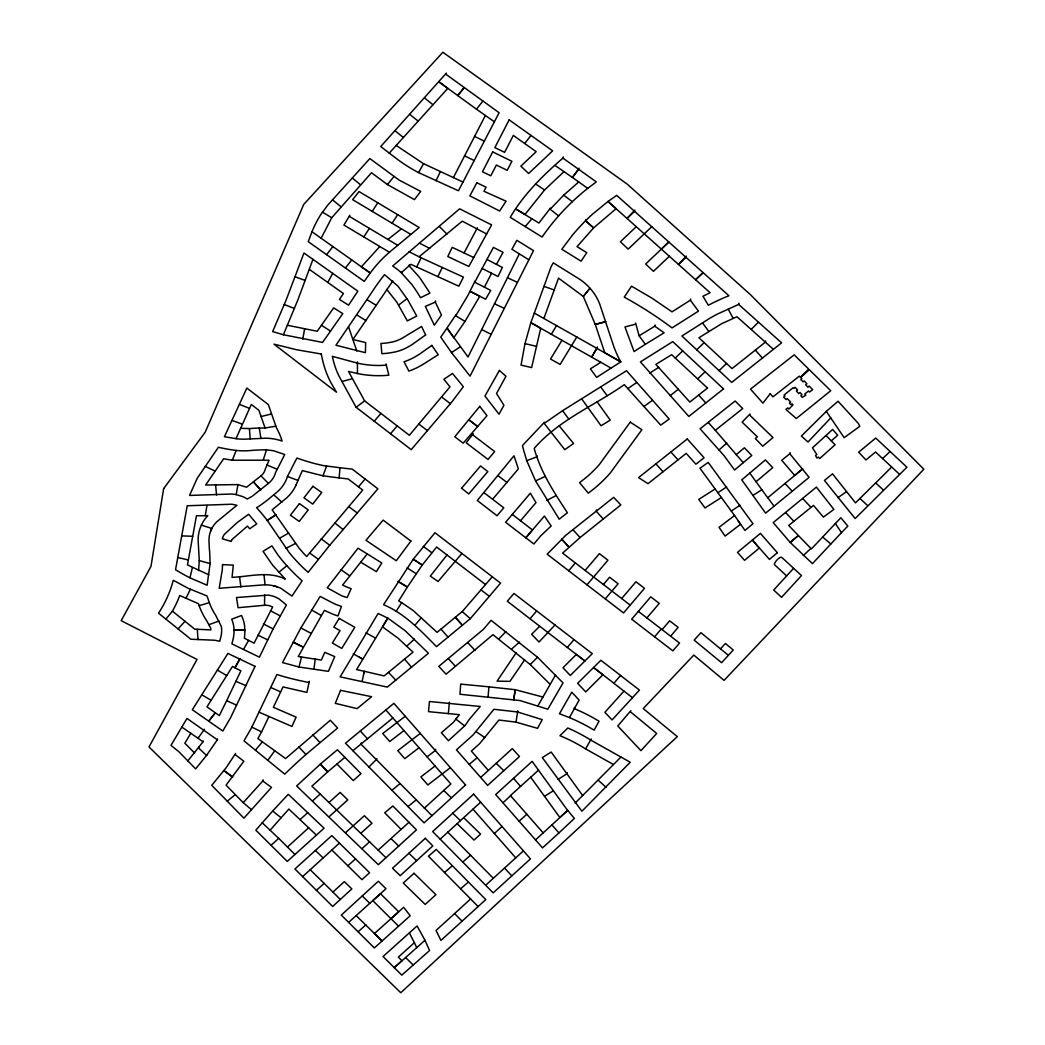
<?xml version="1.0" encoding="UTF-8"?>
<svg xmlns="http://www.w3.org/2000/svg" width="1045" height="1045" viewBox="0 0 1045 1045"><rect width="100%" height="100%" fill="white"/><g stroke="black" fill="none" stroke-linecap="round" stroke-linejoin="round"><path stroke-width="1.5" d="M210.11 563.595L209.692 552.57A184.22 172.216 15.1 0 1 209.3 547.502L209.039 541.924A28.672 26.804 15.1 0 1 216.981 521.638L236.901 505.284L232.46 504.343A19.084 17.83 15.1 0 0 228.528 504.343L187.238 505.754L175.521 569.773L181.53 573.287A141.362 132.14 15.1 0 0 189.981 577.82L207.119 585.239L210.11 563.595L199.281 560.577L198.25 542.394A39.553 36.967 15.1 0 1 201.385 525.099A39.54 36.967 15.1 0 1 207.811 515.668L196.46 515.786L187.46 564.914L208.869 574.815M264.516 605.251L267.69 605.342A14.003 13.102 15.1 0 1 269.545 605.747L272.68 606.975L254.053 643.184L244.334 638.195A58.781 54.954 15.1 0 0 244.687 635.086A77.866 72.784 15.1 0 0 244.87 631.768L244.608 625.994A36.875 34.472 15.1 0 0 243.171 619.646L241.552 615.479L231.69 619.202A31.572 29.508 15.1 0 1 234.041 630.004L233.949 633.244A47.913 44.791 15.1 0 1 233.296 638.325L231.899 643.877L259.408 657.161L273.124 628.894L286.421 604.977L278.884 598.759L274.835 596.799A22.859 21.37 15.1 0 0 273.111 596.199A20.861 19.502 15.1 0 0 271.831 595.833L269.505 595.337A25.341 23.682 15.1 0 0 268.056 595.127L236.51 597.557L238.09 607.707L264.555 605.264L264.646 594.945M448.37 713.591L428.515 711.645L429.43 701.508L480.217 706.472L469.466 719.182A20.338 19.019 15.1 0 0 467.794 721.612A53.818 50.317 15.1 0 1 464.633 725.922L448.423 740.709L441.395 732.702L453.295 722.435L459.395 714.675L448.37 713.591L449.389 702.227M488.08 696.95L488.903 686.839L460.701 684.096L459.957 694.259L519.874 700.542L547.828 709.202L563.033 682.907L537.522 657.253L491.098 620.299L483.365 629.39L438.782 666.383L446.058 674.182L492.966 634.694L530.22 664.568L550.179 684.37M296.048 485.024A43.446 40.611 15.1 0 1 288.655 495.944A52.041 48.645 15.1 0 1 286.905 497.694L272.157 509.816L299.118 548.181A170.544 159.428 15.1 0 0 306.642 556.554L362.693 490.092L348.142 478.91L339.076 477.905L340.056 467.768L323.623 465.639A175.508 164.065 15.1 0 1 304.03 460.453L296.898 458.063L287.427 476.481A37.176 34.746 15.1 0 1 277.199 491.973L267.259 500.202A186.637 174.476 15.1 0 1 258.18 506.786L256.574 507.648A204.729 191.379 15.1 0 1 267.246 520.384L289.491 552.975A181.412 169.59 15.1 0 0 304.5 569.055L308.118 572.346L329.724 545.255L377.885 488.825L352.269 469.127L340.056 467.768M313.918 669.218L315.224 659.121L298.256 656.521L324.407 610.384L332.219 613.898A87.662 81.954 15.1 0 0 337.979 615.988L341.441 606.427A77.826 72.745 15.1 0 1 334.243 603.723L320.162 596.421L300.869 627.954L282.503 662.582L299.027 667.023L328.417 671.347L334.74 656.587L324.734 652.354L321.39 660.035L315.224 659.121M480.674 777.441L512.285 748.612L519.456 756.502L487.649 785.383L456.456 749.853L473.085 734.935L493.919 709.281L517.484 711.958L542.224 719.639L537.561 728.339L515.982 722.134L517.811 710.77M205.277 515.681L206.975 505.453M198.55 570.648L199.281 560.577M252.577 495.957L268.421 483.404A23.382 21.854 15.1 0 0 275.58 472.549L284.736 454.536L273.581 450.735L266.475 449.872A153.458 143.452 15.1 0 0 254.144 450.238L248.841 450.669A70.002 65.443 15.1 0 1 236.157 450.434L228.973 449.402A165.972 155.156 15.1 0 1 218.379 447.273L197.178 478.362L189.537 495.448L231.049 494.05A29.952 28.006 15.1 0 1 236.196 494.612L237.933 484.593L246.607 487.218L260.95 475.828A13.089 12.226 15.1 0 0 265.312 468.996L269.074 460.244L232.303 460.218L223.617 458.768L205.643 485.037L237.933 484.593M302.802 339.089L304.578 329.07M363.738 673.738L364.235 671.282L356.567 669.584L387.826 618.104L405.042 630.631L428.45 653.229L387.316 687.101L340.147 676.86L378.12 613.493L387.826 618.104L382.509 626.83L398.119 638.247L413.01 652.158L384.155 675.919L364.235 671.282L362.197 681.249M309.294 681.314L306.903 692.417L283.012 686.918L273.372 707.295L296.14 717.157L291.895 726.419L258.977 712.154M597.453 346.966L591.64 357.116L530.873 322.644L524.995 343.622L521.037 365.084L531.618 367.579L540.709 328.274L530.873 322.644L551.133 266.632L553.249 262.844L580.184 279.59A53.595 50.095 15.1 0 1 599.726 304.069L613.128 344.536A101.744 95.108 15.1 0 0 620.821 361.857L596.63 377.389L590.412 368.833L600.797 362.288M189.981 577.82L192.384 567.618M299.027 667.023L301.483 657.109M198.263 737.47L198.041 738.266L203.004 741.793L187.852 760.904M198.824 747.175L198.602 747.972L206.518 755.444L195.624 768.846L178.799 751.668L170.988 745.385L186.99 718.451L217.347 739.782L206.518 755.444L206.727 754.647M204.441 729.279L198.041 738.266L181.843 727.111M203.004 741.793L203.213 740.996M410.789 234.407L352.648 199.66L359.049 191.575L419.189 227.523L389.406 252.237L343.923 225.054L349.814 215.283M217.347 739.782L217.556 738.985M263.092 779.792L262.765 780.994L271.491 787.368L243.903 818.17L211.743 785.317L226.242 767.605L235.569 753.458M357.377 361.87L357.494 373.548M446.006 74.339L499.118 112.729L458.455 190.765L418.575 172.608A146.796 137.222 15.1 0 1 396.421 158.54L380.707 146.561L446.333 73.137M409.457 264.633L409.131 265.835L419.515 277.33L429.965 293.096L420.482 297.72A146.927 137.352 15.1 0 0 412.004 284.697L401.267 272.667A71.687 67.011 15.1 0 0 392.685 265.992L459.617 208.817L491.594 224.897L468.826 266.462L447.796 256.534L452.198 247.338L473.725 257.54M385.709 365.162L384.429 365.267A89.295 83.482 15.1 0 1 357.965 363.268L332.31 356.319A105.584 98.7 15.1 0 0 333.943 362.811A80.125 74.9 15.1 0 0 339.194 376.435L356.084 407.276L411.221 449.663L452.093 401.633L463.34 386.689L452.511 373.47L443.838 379.296L450.003 386.846L409.366 435.269L364.64 400.888L348.507 371.445L359.101 373.875A100.202 93.671 15.1 0 0 388.844 375.194L386.036 363.96M435.321 302.096L425.341 306.407L434.328 325.191L441.473 315.015L435.321 302.096L435.647 300.895M477.382 227.758L464.071 252.968M456.09 314.571L440.781 337.156L451.492 352.557L470.054 376.122L533.512 250.63L516.844 240.311L511.919 249.298L528.574 259.604M475.07 281.053L467.833 295.552L455.764 315.773L464.999 321.416L479.773 296.257L470.119 291.32L485.598 299.21L490.745 290.405L474.743 282.241L493.41 247.404L503.063 252.341L496.453 264.372M361.283 742.969L360.956 744.158L431.977 815.662M376.971 758.866L368.95 767.004M472.902 434.981L494.664 451.571L488.028 459.434L466.201 442.793L473.228 433.779M562.915 158.122L596.316 181.882L587.721 188.361A244.648 228.711 15.1 0 0 542.107 237.058L510.247 217.334C523.767 194.305 542.877 175.469 562.915 158.122L563.242 156.92M550.467 208.086L538.906 223.042L515.721 208.935L525.021 214.46L544.563 189.968L563.986 171.641M554.973 165.41L572.412 177.454L579.061 168.18M435.66 749.343L435.334 750.545L427.052 756.841M585.592 220.756L593.612 227.875L577.036 246.646L586.781 252.681L581.059 261.159L561.805 249.246L572.229 235.425A221.357 206.923 15.1 0 1 592.528 214.173L607.994 201.489L616.106 208.673L593.573 227.928L585.592 220.756L585.905 219.568M456.443 718.137L456.129 719.326L464.633 725.922M544.51 422.206L522.487 445.51L523.388 449.324L526.732 460.675L535.576 480.922L559.219 519.195L567.383 512.729C554.137 492.587 540.631 471.935 534.191 448.449C558.579 420.025 594.213 405.852 624.283 384.664L660.727 425.132L669.231 419.071L626.517 370.74L562.576 410.698L544.184 423.408L564.796 449.677L573.561 443.485L559.193 425.851M537.025 455.711L536.699 456.913L526.732 460.675M634.589 211.364L627.039 218.444L710.104 292.718L702.958 296.257L708.379 305.271A197.805 184.913 15.1 0 1 728.94 295.735L616.694 195.363L607.994 201.489L627.039 218.444L634.851 210.11M639.122 335.785L654.771 326.197L664.124 332.78L645.327 344.341L639.096 335.759L635.621 323.049M596.525 509.986L596.199 511.188L603.331 519.104M654.771 326.197L655.097 324.995M678.479 264.45L686.278 256.103M574.554 707.4L574.241 708.601A178.839 167.174 15.1 0 1 599.033 721.194L594.122 730.128A178.839 167.174 15.1 0 0 569.42 717.588L559.454 713.735L571.772 692.208L579.139 700.045L569.42 717.588M690.693 299.001L690.366 300.202L698.439 311.149L672.039 327.908A376.958 352.387 15.1 0 0 624.244 297.146L631.546 286.186L651.845 298.086L672.026 311.841L690.405 300.176M567.252 772.608L566.926 773.809L558.056 779.374M590.921 740.16A167.958 157.011 15.1 0 0 567.827 727.986L559.963 735.706A157.09 146.849 15.1 0 1 585.605 748.899L591.235 738.959M738.645 304.408L781.608 342.838L731.722 382.405L681.889 336.007L708.823 318.895A131.161 122.605 15.1 0 1 717.641 313.957L738.645 304.408L738.972 303.22M630.54 711.893L656.704 733.459L640.951 750.65L617.765 726.001L630.853 710.705M765.698 340.944L765.371 342.146L732.036 368.585L698.922 337.77L721.625 323.715L736.947 316.726L773.418 349.343M749.774 415.152L773 437.555L762.719 446.241L755.352 438.521L757.364 436.836L742.107 422.115L750.101 413.951M774.11 506.289L767.814 497.694L802.756 468.787L794.722 475.436L781.712 460.283L789.811 453.765L790.124 452.563M339.076 477.905L323.01 475.828L302.345 470.59L296.009 485.011M263.222 460.1L266.475 449.872M272.64 331.592L283.404 334.753L297.825 300.019L312.951 259.369M543.883 318.425L558.526 278.127L583.293 296.401L589.968 288.211L583.332 296.519L595.258 324.407L604.768 352.714L620.821 361.857L534.269 313.069M323.01 475.828L326.602 466.044M210.541 531.33L211.821 528.457L201.385 525.099M311.985 231.755L308.249 241.669L364.261 281.379L370.217 273.032L311.985 231.755A121.403 113.487 15.1 0 1 321.011 214.212L322.474 212.148L331.748 217.726L371.497 172.752L387.434 184.56L414.447 199.621L420.691 191.392L399.085 180.067L369.852 158.579L327.869 205.003L322.565 212.2M232.303 460.218L236.157 450.434M272.732 331.409L286.003 300.372L303.977 253.008L357.834 291.176L348.586 305.179L339.442 299.419L343.426 293.527L309.411 269.414M236 438.704L251.309 404.454L258.886 410.28L265.064 427.98L275.867 426.203L268.343 404.585L246.868 388.074L224.414 436.719L237.92 438.952A104.278 97.485 15.1 0 0 244.765 439.174L265.704 438.195A48.893 45.706 15.1 0 1 282.072 441.042A74.417 69.571 15.1 0 0 279.368 433.636L275.749 426.229M436.039 180.733L440.402 171.537L463.235 182.157M251.858 727.124L261.603 731.892L268.944 716.465M226.66 700.699L240.886 670.825L232.473 666.488L206.962 706.851L219.293 715.629L226.66 700.699L236.575 705.127M416.694 266.971L421.135 257.801L463.444 277.108L458.82 286.199L410.881 264.32L401.267 272.667L401.868 272.157M437.855 276.625L442.296 267.455M185.879 598.458L190.36 589.302M519.326 253.883L468.029 357.011L447.26 328.339L453.739 337.796L464.999 321.416M453.399 177.585L485.376 115.459M484.41 287.179L491.581 273.241M321.142 238.247L331.748 217.726M327.764 282.437L332.728 273.385M418.575 172.608L423.565 163.712L396.186 145.451M261.603 731.892L257.867 738.567L285.598 758.552L330.311 720.24L337.6 728.025L305.924 754.503A671.008 627.274 15.1 0 0 284.723 774.136L243.981 740.853L251.558 727.751L276.886 674.547L283.691 676.559A299.693 280.151 15.1 0 0 308.967 682.516M537.77 706.093L555.548 674.952M243.563 649.259L248.645 640.402M190.778 733.263L184.847 743.256L194.683 753.092M551.251 334.322L556.619 325.517M561.936 340.356L550.532 359.036L560.133 364.457L576.879 336.843M597.126 348.155L591.653 357.116L611.09 368.127M396.199 611.234L401.685 602.651L413.258 610.607L437.084 632.343L462.23 611.573L492.26 576.762L500.555 583.149L470.289 618.692L436.497 646.62C420.782 630.658 404.598 613.546 383.58 604.689L413.245 559.219L434.981 532.741L492.26 576.762M372.216 211.351L377.781 202.782M363.817 236.941L369.381 228.372M392.11 223.238L397.675 214.669M485.442 584.495L436.64 547.005L422.258 565.045L407.354 587.068L398.694 600.914L401.685 602.651M516.139 652.811L497.067 681.17L509.96 681.34L524.603 659.878M386.82 289.465L396.904 302.292L407.302 320.893L416.707 316.06L407.955 300.137L398.027 286.226L384.547 274.652L382.196 277.591A243.812 227.914 15.1 0 0 371.968 292.091L335.941 345.255L365.384 352.674L365.685 342.577L352.883 339.507L392.829 280.935M267.781 760.303L274.704 750.872M367.108 554.098L342.603 585.069L344.354 585.918A58.912 55.071 15.1 0 0 351.185 588.635L347.149 597.531A58.468 54.654 15.1 0 1 341.48 595.663L327.242 587.786L358.03 548.194L381.817 562.994L376.37 571.641L360.643 562.119M326.576 254.653L332.885 246.568M345.425 268.016L351.734 259.931M524.681 143.505L531.017 135.419M578.734 169.381L572.412 177.454L587.721 188.361M484.109 492.77L503.794 507.818L497.041 515.747L477.304 500.49L514.009 455.777L518.359 468.891L492.613 499.262M447.012 554.973L430.331 576.082L438.051 581.503L461.929 553.445M389.289 153.106L447.796 88.368L439.096 81.98L476.416 109.163L482.855 101.156M488.342 770.413L471.36 751.081L479.694 743.596L498.909 720.044L515.982 722.134M387.434 184.56L393.939 176.592M165.907 619.123L172.425 611.168A135.915 127.059 15.1 0 0 179.779 595.519L198.406 603.697L199.099 605.643A72.627 67.886 15.1 0 0 206.583 620.534L210.607 627.941A8.269 7.733 15.1 0 1 210.855 629.874L194.775 629.181L172.425 611.168M255.424 750.192L262.282 741.976M374.241 421.226L380.903 413.402M390.503 433.74L397.178 425.903M358.461 486.839L365.123 479.002M568.689 570.766L575.364 562.928M530.024 618.771L584.913 661.002L576.357 654.418L562.994 667.729L570.27 675.475L592.28 653.687L513.957 593.455L507.321 601.241L530.024 618.771L536.686 610.946M585.109 570.426L599.399 553.654L607.929 560.211L586.976 584.821M603.396 584.482L609.588 577.219L618.117 583.776L605.251 598.876M567.33 647.456L574.005 639.631M621.67 598.537L635.961 581.765L644.491 588.322L623.538 612.932L547.175 554.216L565.685 535.393L613.676 497.329L620.821 504.944L580.053 537.561L562.602 553.118L630.2 605.107M646.881 617.935L659.264 603.383L650.735 596.826L631.676 619.202L672.862 650.865L679.524 643.041L638.351 611.364M654.588 636.81L661.25 628.972M662.112 629.639L669.623 620.821L678.153 627.379L670.642 636.196M414.76 625.419L421.448 617.595M520.501 520.75L535.967 502.645L530.364 493.201L505.61 522.265L533.89 544.001L541.088 535.445L551.172 525.988L544.406 516.034L525.818 537.796L532.493 529.959L512.285 514.427M554.973 625.001L538.985 642.022L531.657 634.224L539.742 626.242M525.139 226.556L531.97 218.758M251.427 809.614L243.224 802.678L262.765 780.994M272.667 811.024L255.816 830.161L287.257 861.42L324.094 828.189L288.263 794.291L272.667 811.024L281.118 817.778M270.093 830.2L288.851 809.065L316.413 835.138M623.956 691.111L604.885 712.298L612.083 719.94L639.462 690.079L620.521 675.488M379.818 246.502L361.4 266.815L370.243 272.993A137.953 128.966 15.1 0 1 389.406 252.237M793.612 568.297L773.692 590.033L781.569 597.309L801.502 575.573L782.156 557.716C780.497 554.83 772.96 563.895 774.541 564.731L786.637 575.899M720.501 648.827L725.4 643.498L733.263 649.99L721.586 662.726L694.141 640.115L700.934 632.695L728.378 655.319M178.042 628.907L185.03 621.331M835.36 523.493L841.46 532.65L812.448 563.634L790.177 542.407L773.222 522.618L816.393 487.114L833.884 509.385L823.382 517.131L813.493 505.375L788.688 525.478L811.403 548.965L840.833 517.745L847.835 526.079L841.473 532.663M830.762 417.922L807.981 442.009L801.384 436.052L826.321 411.377L838.051 401.254L858.363 423.486L859.813 426.321L844.151 437.672L826.321 411.377M620.952 757.037L575.168 803.043M578.721 181.948L563.699 195.167L550.14 209.287L558.631 215.884M498.687 639.096L505.884 631.676M826.334 435.83L835.112 444.752L819.62 458.637L818.522 457.083L816.876 458.01L815.544 455.542L816.798 454.588L812.487 447.835L832.591 429.456L837.711 435.229L831.258 440.846M582.666 795.572L551.185 752.047L542.316 757.612L581.908 811.207L630.226 762.249L591.156 740.317M891.659 467.076L855.502 502.893L832.512 473.829L824.44 480.452L855.137 518.555L906.916 467.219L875.749 438.051L858.663 452.185L865.952 459.957L875.566 452.015L899.536 474.325M530.22 664.568L537.522 657.253M751.159 329.436L758.474 322.134M696.14 279.237L703.102 272.627L695.604 279.76M675.253 358.043L682.725 350.898M696.688 349.801L704.16 342.642M697.642 378.891L705.114 371.746M719.078 370.635L726.549 363.49M636.261 226.687L620.377 241.787L628.189 249.102L651.753 226.713M661.341 249.115L668.839 241.996L645.653 264.019L653.465 271.334L669.336 256.26M678.466 264.424L685.951 257.305M882.607 458.611L890.092 451.479M803.318 555.574L810.842 548.468M406.832 646.11L414.408 639.07M538.488 770.152L530.742 777.271L558.317 815.413L559.95 817.373L567.683 810.397L535.523 839.906M558.931 832.917L574.384 818.431L566.978 809.548L532.127 761.361L495.696 794.553L542.538 847.887L558.931 832.917L551.878 824.897M332.937 892.09L344.314 881.627L351.851 888.903L332.65 906.459L294.925 868.983L331.801 835.608L369.59 872.693L361.949 879.668L331.853 850.016M502.932 802.795L510.587 795.768M302.632 876.637L339.429 843.093M424.361 808.164L450.852 783.946L385.853 709.96M344.876 757.338L327.673 771.889L320.397 764.091L296.649 785.971L378.329 864.698L416.446 829.861L392.881 805.982L384.717 812.762L401.149 829.403M348.638 922.382L385.971 888.72L378.342 881.235L341.31 915.093L374.345 947.933L410.202 915.733L403.657 907.308L374.476 933.525L382.052 941.009L356.214 915.629M440.167 839.161L480.661 802.155M494.363 833.505L502.044 826.504M312.507 800.979L320.175 794.004L385.971 857.723M287.479 847.051L308.641 827.797M378.212 850.081L408.974 822.284M519.117 821.226L526.811 814.225M470.616 898.961L436.065 930.442L440.938 940.435L485.781 899.588L436.261 849.415L428.463 856.234L478.127 906.564M485.664 885.259L523.427 850.865M530.69 777.206L510.43 795.585L543.178 832.878M300.019 819.633L307.713 812.696M719.012 450.016L726.732 443.067M329.031 802.442L340.147 792.41L347.763 799.908L329.136 816.707M345.673 832.565L364.365 815.727L371.981 823.212L360.982 833.126M362.001 848.631L369.695 841.695M347.854 865.769L355.509 858.872M409.366 932.871L414.382 942.708L398.341 957.115L401.972 960.734L394.265 967.657L424.975 940.265L417.073 925.948L383.045 956.515L401.803 975.142L429.573 950.519L424.975 940.265M271.021 845.274L278.754 838.377L294.99 854.523M316.4 890.314L324.172 883.391L340.317 899.445M358.108 931.787L365.841 924.89M511.606 649.023L519.469 642.126M444.53 872.523L452.341 865.704M462.765 862.047L470.563 855.228M460.61 888.812L468.408 881.98M419.11 256.783L462.243 221.174L486.656 233.975M743.295 462.648L736.268 454.653L744.38 447.782L751.786 455.476L734.57 470.015L724.028 455.62L700.085 428.803L735.131 401.019L742.721 408.556L715.316 430.292L708.196 422.376M756.097 481.706L772.738 467.651L765.384 459.918L741.78 479.851L765.606 513.16L809.13 477.33L789.811 453.765M469.205 764.378L477.16 757.69M391.953 790.307L399.948 783.672M408.02 806.583L416.041 799.974M352.883 750.715L392.894 717.941M227.235 801.149L235.334 794.618M278.767 572.255L286.892 565.763A192.293 179.753 15.1 0 0 302.123 580.837L291.947 596.107L280.922 588.335A36.64 34.263 15.1 0 0 265.051 584.769L219.202 588.283L222.285 569.943A140.775 131.605 15.1 0 0 222.48 564.627L233.309 565.123L232.055 577.336C249.729 576.657 268.526 570.714 285.285 579.126L272.588 565.097L263.053 551.342L271.909 545.869L277.225 553.941A124.303 116.204 15.1 0 0 286.892 565.763M670.145 395.715L678.296 389.249M387.917 239.449L401.45 228.829M403.984 730.573L389.733 741.532L382.718 733.525L405.251 716.269M419.032 747.711L404.781 758.67L397.766 750.663L420.286 733.407M435.073 765.985L420.835 776.931L427.849 784.939L450.382 767.67M398.641 305.049L407.027 298.661M356.084 407.276L364.64 400.888M643.929 406.492L652.38 400.353M837.881 497.733L846.424 491.738M627.849 388.635L636.431 382.666M251.571 496.649L247.273 499.027A25.524 23.852 15.1 0 0 244.661 497.524A25.42 23.761 15.1 0 0 242.44 496.506L236.288 494.638M717.915 492.731L726.602 486.905M731.317 511.018L740.03 505.244M451.492 352.557L460.283 346.875M649.781 373.117L658.611 367.409M645.314 344.314L634.08 351.551L624.975 326.98L635.295 324.25M715.159 488.969L698.752 499.392L704.996 507.935L721.416 497.511M753.105 495.304L761.949 489.7M544.497 796.303L553.38 790.751M279.577 538.279L288.668 533.015M546.875 500.411L556.188 495.5M286.03 548.351L295.461 543.478M535.576 480.922L545.163 476.429M208.974 624.636L219.058 621.03M199.099 605.643L209.34 602.665A61.773 57.736 15.1 0 0 215.701 615.335L221.24 626.334A19.15 17.896 15.1 0 1 221.671 630.801L221.605 631.99A35.478 33.166 15.1 0 1 221.148 635.687L219.737 641.277L214.93 640.258L190.843 639.226L158.526 613.167A125.047 116.896 15.1 0 0 173.274 580.288L188.1 588.27L207.014 595.977L209.34 602.665M342.028 381.529L352.505 378.656M260.78 416.628L271.151 414.055M240.494 428.28L249.415 428.581A176.566 165.058 15.1 0 1 259.291 428.045L265.064 427.98M181.725 535.876L192.698 536.281M488.903 686.839L515.211 689.7L542.93 697.041M177.755 557.534L188.361 559.963M524.995 343.622L536.542 346.365M287.362 325.269L317.236 331.252L333.668 307.87L342.786 313.618L322.565 342.433L283.404 334.753M273.79 585.853L277.408 586.924M543.962 286.369L554.216 289.974M295.03 276.768L305.245 280.465M232.042 420.43L242.283 424.139M287.427 476.481L297.629 480.295M284.318 304.539L294.455 308.484M239.409 404.389L249.52 408.373M266.88 464.947L276.925 469.166M235.883 681.34L245.862 685.638M270.733 687.466L280.635 691.908M423.565 163.712L440.402 171.537M507.426 277.696L517.249 282.294M494.468 303.768L504.304 308.366M257.88 635.151L267.664 639.827M474.508 136.412L484.266 141.127M464.489 155.836L474.247 160.551M205.186 466.292L215.022 471.073M408.948 251.688L421.135 257.801M481.667 329.541L491.346 334.439M481.915 268.343L498.034 276.52L502.384 267.429L486.865 259.421M263.471 623.956L273.124 628.894M419.437 243.132L429.73 248.423M270.524 610.763L280.151 615.845M300.869 627.954L310.848 633.205M366.063 632.878L375.534 638.129M353.902 654.17L353.236 653.804L362.706 659.082L359.454 657.266M585.605 748.899L613.363 764.483M311.462 609.94L321.285 615.466M217.386 670.119L226.739 675.566M201.776 694.807L211.129 700.255M349.487 216.472L397.609 245.235M367.03 299.693L376.265 305.336M356.854 314.937L366.024 320.658M407.08 567.879L416.132 573.666M321.442 325.269L330.52 331.108M535.51 183.92L544.563 189.968M475.906 731.5L484.775 737.639M340.801 569.59L349.631 575.782M476.416 109.163L494.324 121.742M309.529 552.896L318.189 559.166M423.251 546.313L431.768 552.727M348.664 506.551L357.272 513.03M321.194 538.815L329.724 545.255M235.243 754.66L243.851 761.23L226.073 785.161L243.224 802.678M563.699 195.167L572.32 201.698M498.217 475.815L506.916 482.424M480.791 589.772L489.36 596.29M441.852 397.126L450.382 403.683M418.888 424.087L427.418 430.644M632.486 697.681L613.859 683.312L620.56 675.436L600.862 660.283L577.637 683.312L585.709 691.894L602.874 674.783L593.547 667.507L613.898 683.26M334.74 522.918L343.165 529.593M409.797 114.388L418.17 121.129M394.997 130.756L403.37 137.496M424.61 98.008L432.957 104.761M352.256 178.029L360.603 184.808M332.519 199.856L340.866 206.636M822.598 536.999L830.788 543.949M462.23 611.573L470.289 618.692M273.777 494.899L281.876 502.096M598.158 780.158L606.126 787.303M875.553 482.816L883.43 490.066M859.891 498.452L867.768 505.702M262.269 822.833L278.754 838.377M320.175 794.004L311.906 786.18L327.673 771.889L320.345 764.065L337.404 749.774L361.008 773.64L353.288 780.589L336.947 764.039M443.746 790.438L451.414 797.897M463.68 817.673L480.582 834.093L474.025 840.089L457.122 823.656M452.733 813.219L460.401 820.665M408.922 853.269L416.589 860.714M391.039 838.626L398.707 846.071M315.407 850.447L323.153 857.971M362.236 895.957L369.904 903.416M310.208 869.74L324.172 883.391M496.166 763.242L503.808 770.714M391 918.686L398.576 926.183M405.604 957.52L413.193 965.044M439.396 226.543L446.947 234.093M260.95 475.828L268.421 483.404L267.951 482.934M447.809 832.173L493.331 878.283M454.588 913.578L462.086 921.181M802.651 498.478L810.985 507.374M785.631 512.546L793.965 521.442M298.635 746.718L305.924 754.503M785.004 483.482L792.267 491.281M467.703 642.584L474.979 650.369M448.253 658.585L455.529 666.383M388.479 672.353L395.755 680.151M360.277 731.017L367.553 738.815M504.552 868.068L511.828 875.88M312.664 734.7L319.914 742.512M566.05 543.936L568.911 547.031L561.701 539.142L565.149 542.93M755.313 350.127L762.445 358.043M698.661 395.049L705.793 402.965M670.877 451.962L678.009 459.878M655.881 463.849L663.013 471.765M572.921 529.645L580.053 537.561M715.316 430.292L736.268 454.653M440.99 629.129L448.057 637.084M513.513 778.368L520.554 786.389M472.993 809.157L515.747 857.867M404.546 659.134L411.508 667.18M562.576 410.698L568.807 419.071M600.901 387.238L607.158 395.676M581.712 398.929L601.058 425.772L610.241 420.129L597.126 401.842M702.527 322.918L708.81 331.435M749.787 473.098L767.696 497.786M739.011 522.134L740.526 524.316L725.073 536.085L719.038 527.333L734.557 515.525L744.967 530.442L753.001 523.741L708.223 462.412L699.954 468.212L734.596 515.577M738.11 520.828L738.619 521.573M728.247 309.124L733.159 318.372M414.382 942.708L416.746 947.606M348.573 326.876L356.841 351.094M259.291 428.045L260.871 438.234M239.579 576.801L240.886 586.976M263.993 574.541L265.051 584.769M215.597 484.815L216.537 495.003M249.415 428.581L250.212 438.796M197.27 629.299L198.027 639.54M231.833 539.821A5.904 5.512 15.1 0 1 232.134 539.416L247.482 526.079L249.677 528.809L256.73 523.845L248.632 514.271L237.293 522.474L224.348 534.387A14.121 13.206 15.1 0 0 222.337 538.789L231.258 541.441A9.797 9.157 15.1 0 1 231.494 540.618L231.546 540.448A5.369 5.016 15.1 0 1 231.742 540.004M515.211 689.7L513.735 699.784L515.211 689.7M163.66 488.603L150.976 566.39L121.181 620.678L197.009 659.46L148.978 746.966L400.771 992.75L677.304 736.62L643.25 708.575L693.802 655.084L724.067 680.373L923.819 469.231L750.388 294.625L627.34 184.233L442.871 52.25L303.742 204.415L205.225 432.16L163.66 488.603M340.552 690.34L335.275 703.35L357.09 708.628L371.602 696.688L340.552 690.34M255.032 666.357L230.658 717.549L222.82 731.03L192.332 709.738L227.941 653.425L255.032 666.357M499.419 370.439L484.945 396.042L499.027 414.199L503.925 405.251L496.506 393.521L505.963 376.265L499.419 370.439M476.847 182.744L469.858 195.872L499.641 210.999L506.067 201.202L483.966 191.261L486.082 187.212L476.847 182.744M492.691 151.904L482.45 171.759L490.823 175.782L496.375 165.045L507.191 170.322L511.906 161.283L492.691 151.904M509.15 119.861L494.847 147.606L504.604 152.335L513.33 135.419L536.189 151.695L520.854 166.155L528.639 173.496L552.674 150.833L509.15 119.861M239.88 658.833L234.968 667.768L239.906 658.846M461.563 488.224L468.748 493.919L487.832 471.582L480.543 465.966L461.563 488.224M339.194 618.405L333.825 627.104L340.03 630.631L332.362 643.041L341.767 648.409L354.791 627.287L339.194 618.405M630.253 422.141L599.36 464.516A133.42 124.721 15.1 0 1 585.043 478.401L579.557 482.646L588.309 493.135A146.653 137.091 15.1 0 0 610.189 473.098L641.891 429.717L630.253 422.141M410.881 541.075L396.29 560.747L365.959 540.304L383.162 520.11L410.881 541.075M479.759 406.374L454.797 436.758L463.196 443.171L486.983 415.688L479.759 406.374M770.217 393.717L762.928 403.148L750.506 389.145L794.187 354.843L808.699 369.094L800.326 377.271L799.32 376.161L772.908 396.865L770.217 393.717M299.432 503.638L290.432 515.211L299.236 521.429L308.236 509.869L299.432 503.638M312.938 486.291L303.938 497.851L312.742 504.082L321.742 492.508L312.938 486.291M215.296 712.781L208.961 720.867L215.296 712.781M464.15 87.636L457.71 95.631L464.15 87.623M797.492 389.863L796.394 391.039L798.667 393.521L799.974 392.502L802.024 394.723L800.862 395.728L802.246 397.361L805.878 395.206L804.781 394.004L808.451 391.039L809.561 392.058L812.67 389.628L809.196 386.036L807.942 387.264L805.656 384.769L806.884 383.789L804.167 380.863L803.148 381.869L800.849 379.753L801.855 378.799L800.666 377.506L809.313 369.721L830.736 390.725L796.303 418.536L785.931 409.483L787.747 407.89L788.923 409.052L793.011 404.911L792.097 403.788L790.895 404.715L789.354 403.096L790.66 402.077L787.225 398.55L786.127 399.582L783.619 397.139L785.004 395.95L784.05 395.062L793.064 387.747L793.86 388.505L795.088 387.329L797.492 389.863M465.561 784.965L424.087 822.872L345.464 743.204L393.887 703.337L465.561 784.965M425.302 838.299L392.541 868.238L400.209 875.684L432.8 845.901L425.302 838.299M473.607 794.135L432.669 831.559L493.175 892.861L530.468 858.885L473.607 794.135M414.029 873.267L403.279 883.025L425.171 904.434L435.909 894.69L414.029 873.267M380.55 893.762L372.817 900.672L390.974 918.673L398.707 911.762L380.55 893.762M777.362 552.714L769.433 559.389L752.4 540.017L759.179 548.207L744.549 560.329L737.522 552.335L760.407 533.394L777.362 552.714M798.145 535.745L790.177 542.407L798.145 535.745M707.491 388.061L689.831 402.051L655.881 364.378L671.648 354.686L707.491 388.061M723.532 388.897L688.812 416.433L640.402 361.91L672.758 341.624L723.532 388.897M687.283 438.965L638.534 477.617L648.031 483.652L686.225 453.36L695.892 464.189L704.069 457.762L687.283 438.965M425.628 334.936L413.167 343.844A84.018 78.545 15.1 0 1 406.858 347.632A45.431 42.466 15.1 0 1 393.233 352.309A77.212 72.183 15.1 0 1 383.149 353.615L381.882 353.68L380.942 343.478L382.026 343.426A66.018 61.72 15.1 0 0 388.505 342.695L392.058 342.042A34.407 32.173 15.1 0 0 401.254 338.711A72.823 68.082 15.1 0 0 406.714 335.432L421.592 326.497L425.628 334.936M431.846 345.412L420.534 353.445A96.806 90.497 15.1 0 1 413.258 357.821A57.815 54.04 15.1 0 1 404.885 361.479L404.01 361.766L408.895 371.093A68.761 64.267 15.1 0 0 418.862 366.743A108.001 100.96 15.1 0 0 426.987 361.857L438.208 354.738L431.846 345.412M276.076 514.754L267.246 520.384L276.102 514.78M605.591 321.677L595.271 324.446L605.591 321.677M244.922 630.279L234.041 630.004L244.87 630.318M321.311 354.02L296.545 349.735L274.025 344.171L336.503 392.215L332.963 386.193A88.642 82.855 15.1 0 1 325.491 370.23A114.728 107.256 15.1 0 1 321.729 356.345L321.311 354.02M303.194 647.077L293.057 642.1L303.154 647.155M407.354 587.068L398.119 581.451L407.354 587.068M422.258 565.045L413.245 559.232L422.258 565.045M232.604 777.023L223.957 770.596L232.604 777.023M469.388 420.208L477.539 426.438L469.388 420.208M260.662 489.948L253.582 482.006L260.662 489.948M462.412 625.276L455.359 617.295L462.412 625.276"/></g></svg>
